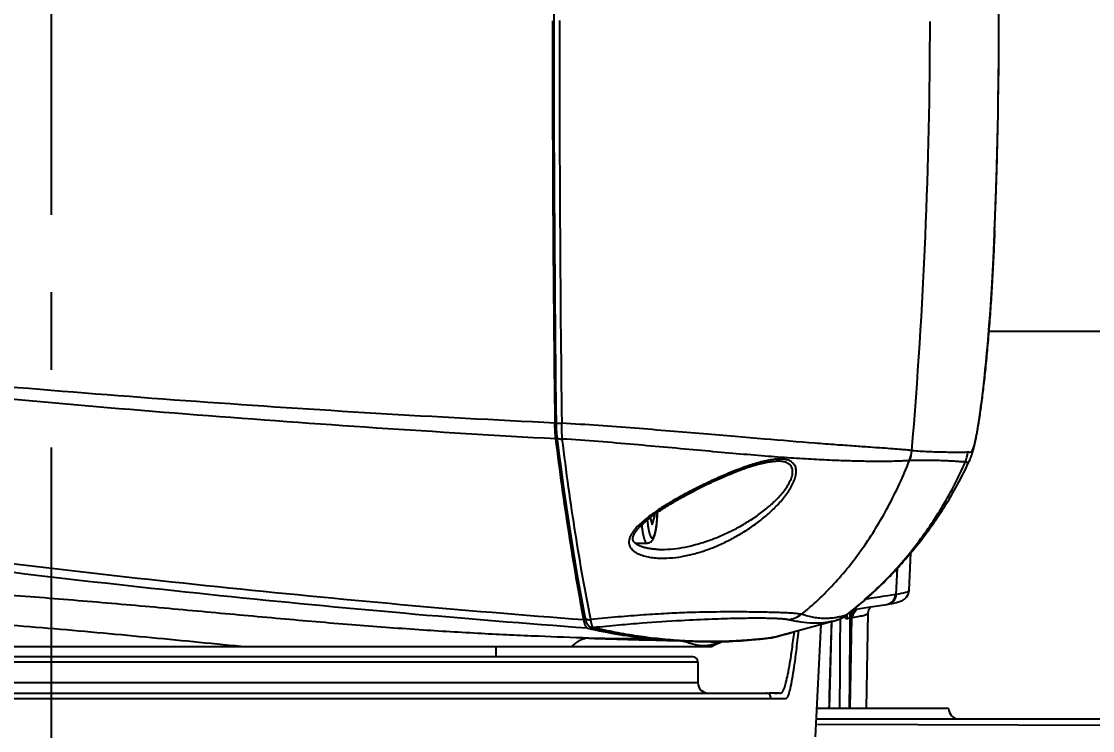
# Model space of a CAD drawing. Header units: millimetres. Extents: x 5828 to 6704, y 123 to 421.
# Drawn here: x 6409.31 to 6414.49, y 185.85 to 189.28 of the extents above; entities that cross this region are included whole.
import ezdxf
from ezdxf import colors
from ezdxf.entities.mleader import LeaderData, LeaderLine
from ezdxf.math import Vec2, Vec3

# ---------------------------------------------------------------- set-up
doc = ezdxf.new("R2010")
doc.units = ezdxf.units.MM
doc.linetypes.add('CENTER', pattern=[0.6, 0.375, -0.075, 0.075, -0.075])
for name, color, linetype in [('中心线', 7, 'Continuous'), ('外形图', 7, 'Continuous'), ('多重引线', 7, 'Continuous')]:
    doc.layers.add(name, color=color, linetype=linetype)
doc.styles.get("Standard").update_dxf_attribs({"font": 'msyh.ttc'})

msp = doc.modelspace()

# ---------------------------------------------------------------- linework, layer by layer
at = {"layer": '中心线', "linetype": 'CENTER', "ltscale": 5}
msp.add_line((6409.4545, 182.3461), (6409.4545, 196.4975), dxfattribs=at)
at = {"layer": '外形图', "linetype": 'ByBlock'}
for p, q in [((6411.8826, 189.4479), (6411.8825, 189.2037)), ((6414.0351, 189.271), (6414.0349, 189.271)), ((6411.8825, 189.2037), (6411.8827, 188.9599)), ((6411.8827, 188.9599), (6411.8833, 188.7167)), ((6411.8833, 188.7167), (6411.8842, 188.4738)), ((6411.8842, 188.4738), (6411.8856, 188.2309)), ((6414.0122, 188.2135), (6414.0174, 188.3428)), ((6411.8856, 188.2309), (6411.8873, 187.9877)), ((6414.0146, 188.2707), (6414.0144, 188.2707)), ((6414.0086, 188.1362), (6414.0122, 188.2135)), ((6414.0055, 188.0747), (6414.0086, 188.1362)), ((6414.0022, 188.0149), (6414.0055, 188.0747)), ((6411.8873, 187.9877), (6411.8893, 187.7443)), ((6413.999, 187.9616), (6414.0022, 188.0149)), ((6413.9957, 187.9115), (6413.999, 187.9616)), ((6413.9883, 187.8104), (6413.9922, 187.8619)), ((6413.9922, 187.8619), (6413.9957, 187.9115)), ((6413.9848, 187.7659), (6413.9883, 187.8104)), ((6413.9809, 187.7207), (6413.9848, 187.7659)), ((6413.9862, 187.7836), (6415.4877, 187.7836)), ((6413.9862, 187.7836), (6415.4798, 187.7836)), ((6411.8893, 187.7443), (6411.8918, 187.5011)), ((6413.977, 187.6767), (6413.9809, 187.7207)), ((6413.973, 187.6346), (6413.977, 187.6767)), ((6413.969, 187.5945), (6413.973, 187.6346)), ((6413.9618, 187.527), (6413.965, 187.5563)), ((6413.965, 187.5563), (6413.969, 187.5945)), ((6411.8918, 187.5011), (6411.8936, 187.3373)), ((6413.9553, 187.4716), (6413.9585, 187.4989)), ((6413.9585, 187.4989), (6413.9618, 187.527)), ((6413.9519, 187.4449), (6413.9553, 187.4716)), ((6413.9432, 187.3806), (6413.9459, 187.3995)), ((6413.9459, 187.3995), (6413.9485, 187.4187)), ((6413.9485, 187.4187), (6413.9519, 187.4449)), ((6413.9352, 187.3276), (6413.9379, 187.3447)), ((6413.9379, 187.3447), (6413.9406, 187.3623)), ((6413.9406, 187.3623), (6413.9432, 187.3806)), ((6411.8936, 187.3373), (6411.8937, 187.3333)), ((6411.8937, 187.3333), (6411.8938, 187.3292)), ((6411.8938, 187.3292), (6411.8939, 187.3252)), ((6411.8939, 187.3252), (6411.894, 187.3212)), ((6411.894, 187.3212), (6411.8942, 187.3172)), ((6411.8942, 187.3172), (6411.8944, 187.3132)), ((6411.8944, 187.3132), (6411.8946, 187.3092)), ((6411.8946, 187.3092), (6411.8948, 187.3052)), ((6411.8948, 187.3052), (6411.8951, 187.3013)), ((6411.8951, 187.3013), (6411.8954, 187.2974)), ((6411.8954, 187.2974), (6411.8957, 187.2935)), ((6411.8957, 187.2935), (6411.896, 187.2897)), ((6413.9279, 187.2847), (6413.9297, 187.2952)), ((6413.9297, 187.2952), (6413.9316, 187.3058)), ((6413.9316, 187.3058), (6413.9334, 187.3166)), ((6413.9334, 187.3166), (6413.9352, 187.3276)), ((6411.896, 187.2897), (6411.8964, 187.2859)), ((6411.8964, 187.2859), (6411.8967, 187.2821)), ((6411.8967, 187.2821), (6411.8971, 187.2784)), ((6411.8978, 187.2729), (6411.9078, 187.1935)), ((6413.924, 187.2645), (6413.926, 187.2745)), ((6413.926, 187.2745), (6413.9279, 187.2847)), ((6411.9078, 187.1935), (6411.9181, 187.1152)), ((6412.959, 187.1548), (6412.9576, 187.1548)), ((6411.9181, 187.1152), (6411.9286, 187.038)), ((6412.7123, 187.0826), (6412.7263, 187.0885)), ((6412.7263, 187.0885), (6412.7399, 187.0941)), ((6412.7399, 187.0941), (6412.7531, 187.0994)), ((6411.9286, 187.038), (6411.9394, 186.962)), ((6412.5889, 187.0252), (6412.6051, 187.0333)), ((6412.6051, 187.0333), (6412.6212, 187.0411)), ((6412.6212, 187.0411), (6412.6371, 187.0487)), ((6412.6371, 187.0487), (6412.6527, 187.056)), ((6412.6527, 187.056), (6412.6681, 187.0631)), ((6412.6681, 187.0631), (6412.6832, 187.0699)), ((6412.6832, 187.0699), (6412.6979, 187.0764)), ((6412.6979, 187.0764), (6412.7123, 187.0826)), ((6412.5084, 186.9829), (6412.5242, 186.9916)), ((6412.5242, 186.9916), (6412.5402, 187.0001)), ((6412.5402, 187.0001), (6412.5564, 187.0086)), ((6412.5564, 187.0086), (6412.5726, 187.017)), ((6412.5726, 187.017), (6412.5889, 187.0252)), ((6411.9394, 186.962), (6411.9504, 186.8873)), ((6411.9504, 186.8873), (6411.9616, 186.8137)), ((6412.3484, 186.8809), (6412.3586, 186.847)), ((6412.3586, 186.847), (6412.3716, 186.8903)), ((6412.3716, 186.8903), (6412.3609, 186.8903)), ((6412.3716, 186.8903), (6412.3716, 186.8981)), ((6411.9616, 186.8137), (6411.973, 186.7415)), ((6411.973, 186.7415), (6411.9847, 186.6707)), ((6412.2759, 186.7586), (6412.334, 186.7586)), ((6412.39, 186.7276), (6412.3908, 186.7275)), ((6411.9847, 186.6707), (6411.9965, 186.6012)), ((6413.6007, 186.5286), (6413.6093, 186.7111)), ((6413.5389, 186.51), (6413.5449, 186.6373)), ((6411.9965, 186.6012), (6412.0086, 186.5332)), ((6413.4644, 186.5546), (6413.4765, 186.5665)), ((6413.4765, 186.5665), (6413.4891, 186.579)), ((6412.0086, 186.5332), (6412.0167, 186.4888)), ((6413.4179, 186.5106), (6413.4294, 186.5213)), ((6413.4294, 186.5213), (6413.441, 186.5321)), ((6413.441, 186.5321), (6413.4526, 186.5432)), ((6413.4526, 186.5432), (6413.4644, 186.5546)), ((6412.0167, 186.4888), (6412.0249, 186.445)), ((6413.3587, 186.4587), (6413.3709, 186.4691)), ((6413.3709, 186.4691), (6413.3829, 186.4794)), ((6413.3829, 186.4794), (6413.3947, 186.4898)), ((6413.3947, 186.4898), (6413.4063, 186.5002)), ((6413.4063, 186.5002), (6413.4179, 186.5106)), ((6413.4936, 186.4624), (6413.4974, 186.463)), ((6412.0249, 186.445), (6412.0332, 186.402)), ((6413.305, 186.415), (6413.3137, 186.4219)), ((6413.3334, 186.4377), (6413.3462, 186.4482)), ((6413.3462, 186.4482), (6413.3587, 186.4587)), ((6413.3956, 185.9586), (6413.4037, 186.4212)), ((6412.9332, 186.3004), (6413.2123, 186.3758)), ((6413.1006, 186.3454), (6413.1713, 186.3647)), ((6413.1479, 185.8216), (6413.1763, 186.366)), ((6413.2123, 186.3758), (6413.2336, 186.3814)), ((6413.2157, 185.9586), (6413.228, 186.38)), ((6413.2336, 186.3814), (6413.2451, 186.3846)), ((6413.2451, 186.3846), (6413.2507, 186.3863)), ((6413.2507, 186.3863), (6413.2541, 186.3874)), ((6413.3164, 185.9586), (6413.3239, 186.3986)), ((6413.3239, 186.3986), (6413.3295, 186.3994)), ((6412.9684, 186.3078), (6412.9863, 186.3131)), ((6412.9863, 186.3131), (6413.0054, 186.3187)), ((6413.0054, 186.3187), (6413.022, 186.3234)), ((6413.022, 186.3234), (6413.0525, 186.3321)), ((6413.0525, 186.3321), (6413.1006, 186.3454)), ((6406.3234, 186.2586), (6412.6482, 186.2586)), ((6411.6045, 186.2086), (6411.6045, 186.2586)), ((6412.6897, 186.2785), (6412.6907, 186.2788)), ((6412.5545, 186.2086), (6406.3545, 186.2086)), ((6412.5795, 186.1836), (6406.3295, 186.1836)), ((6412.5795, 186.1836), (6412.5795, 186.0836)), ((6412.5795, 186.0836), (6406.3295, 186.0836)), ((6406.2436, 186.0072), (6412.9326, 186.0072)), ((6406.2686, 186.0336), (6412.925, 186.0337)), ((6412.9077, 186.0336), (6412.9217, 186.0337)), ((6412.9217, 186.0337), (6412.9236, 186.0337)), ((6412.925, 186.0337), (6412.9236, 186.0337)), ((6412.9496, 186.0333), (6412.925, 186.0337)), ((6412.9652, 186.0337), (6412.9333, 186.0336)), ((6412.9496, 186.0333), (6412.95, 186.0333)), ((6412.9652, 186.0337), (6412.9648, 186.0337)), ((6412.9731, 186.0335), (6412.9652, 186.0337)), ((6413.7921, 185.9586), (6413.1551, 185.9586)), ((6413.1525, 185.9086), (6414.832, 185.9086)), ((6413.1585, 185.8834), (6414.8561, 185.8775))]:
    msp.add_line(p, q, dxfattribs=at)
for points in [[(6414.0351, 189.271), (6414.035, 189.3431), (6414.0347, 189.4155), (6414.0342, 189.4879), (6414.0335, 189.5603), (6414.0326, 189.6325), (6414.0315, 189.7043), (6414.0301, 189.7757), (6414.0286, 189.8465), (6414.0269, 189.9169), (6414.025, 189.9872), (6414.0229, 190.0576), (6414.0205, 190.1282), (6414.018, 190.1994), (6414.0144, 190.2914)], [(6414.0174, 188.3428), (6414.02, 188.4141), (6414.0223, 188.4849), (6414.0245, 188.5554), (6414.0265, 188.6257), (6414.0282, 188.6961), (6414.0298, 188.7669), (6414.0312, 188.8382), (6414.0323, 188.91), (6414.0333, 188.9821), (6414.0341, 189.0544), (6414.0346, 189.1267), (6414.035, 189.199), (6414.0351, 189.271)], [(6411.8971, 187.2784), (6411.8973, 187.2765), (6411.8978, 187.2729)], [(6413.8943, 187.1598), (6413.8951, 187.1616), (6413.896, 187.1636), (6413.8969, 187.1656), (6413.8978, 187.1677), (6413.8986, 187.1698), (6413.8994, 187.1719), (6413.9002, 187.1739), (6413.901, 187.1761), (6413.9019, 187.1783), (6413.9027, 187.1806), (6413.9035, 187.1831), (6413.9044, 187.1856), (6413.9053, 187.1882), (6413.9062, 187.191), (6413.907, 187.1938), (6413.9079, 187.1967), (6413.9088, 187.1998), (6413.9097, 187.203), (6413.9107, 187.2063), (6413.9116, 187.2097), (6413.9126, 187.2133), (6413.9135, 187.2171), (6413.9145, 187.221), (6413.9155, 187.2251), (6413.9166, 187.2295), (6413.9176, 187.2342), (6413.9187, 187.2391), (6413.9199, 187.2442), (6413.921, 187.2494), (6413.922, 187.2546), (6413.924, 187.2645)], [(6412.7531, 187.0994), (6412.7658, 187.1044), (6412.772, 187.1068), (6412.7782, 187.1092), (6412.7842, 187.1114), (6412.7901, 187.1136), (6412.7959, 187.1157), (6412.8016, 187.1178), (6412.8072, 187.1198), (6412.8127, 187.1217), (6412.818, 187.1235), (6412.8233, 187.1253), (6412.8285, 187.127), (6412.8336, 187.1287), (6412.8385, 187.1303), (6412.8434, 187.1318), (6412.8482, 187.1333), (6412.8529, 187.1347), (6412.8574, 187.136), (6412.8619, 187.1373), (6412.8663, 187.1385), (6412.8706, 187.1397), (6412.8748, 187.1409), (6412.8789, 187.1419), (6412.8829, 187.143), (6412.8869, 187.1439), (6412.8907, 187.1448), (6412.8945, 187.1457), (6412.8981, 187.1465), (6412.9017, 187.1473), (6412.9052, 187.1481), (6412.9087, 187.1488), (6412.912, 187.1494), (6412.9153, 187.15), (6412.9184, 187.1506), (6412.9215, 187.1511), (6412.9246, 187.1516), (6412.9275, 187.152), (6412.9304, 187.1524), (6412.9332, 187.1528), (6412.936, 187.1532), (6412.9387, 187.1535), (6412.9413, 187.1537), (6412.9438, 187.154), (6412.9463, 187.1542), (6412.9487, 187.1544), (6412.951, 187.1545), (6412.9533, 187.1546), (6412.9555, 187.1547), (6412.9576, 187.1548)], [(6413.4891, 186.579), (6413.4955, 186.5855), (6413.5021, 186.5923), (6413.509, 186.5994), (6413.5161, 186.6068), (6413.5235, 186.6146), (6413.5312, 186.6227), (6413.5391, 186.6313), (6413.5474, 186.6403), (6413.5561, 186.6498), (6413.5651, 186.6599), (6413.5746, 186.6707), (6413.5848, 186.6823), (6413.5955, 186.6948), (6413.6064, 186.7077), (6413.6171, 186.7205), (6413.6273, 186.733), (6413.637, 186.745), (6413.6463, 186.7567), (6413.6553, 186.7681), (6413.6639, 186.7793), (6413.6722, 186.7902), (6413.6803, 186.801), (6413.6883, 186.8117), (6413.696, 186.8222), (6413.7036, 186.8327), (6413.7111, 186.8432), (6413.7184, 186.8536), (6413.7257, 186.864), (6413.7328, 186.8745), (6413.7399, 186.8849), (6413.7469, 186.8954), (6413.7539, 186.9059), (6413.7607, 186.9165), (6413.7675, 186.9271), (6413.7743, 186.9377), (6413.7809, 186.9483), (6413.7875, 186.959), (6413.794, 186.9698), (6413.8004, 186.9805), (6413.8068, 186.9913), (6413.813, 187.0021), (6413.8192, 187.0129), (6413.8254, 187.0238), (6413.8314, 187.0347), (6413.8374, 187.0456), (6413.8433, 187.0565), (6413.8491, 187.0675), (6413.8548, 187.0785), (6413.8604, 187.0895), (6413.866, 187.1005), (6413.8714, 187.1115), (6413.8768, 187.1225), (6413.8821, 187.1335), (6413.8873, 187.1445), (6413.8924, 187.1556), (6413.8943, 187.1598)], [(6412.39, 186.7276), (6412.3857, 186.7277), (6412.3812, 186.7279), (6412.3768, 186.7281), (6412.3725, 186.7284), (6412.3683, 186.7288), (6412.3642, 186.7292), (6412.3602, 186.7296), (6412.3563, 186.73), (6412.3525, 186.7305), (6412.3488, 186.7311), (6412.3452, 186.7316), (6412.3418, 186.7322), (6412.3384, 186.7329), (6412.3351, 186.7335), (6412.332, 186.7342), (6412.3289, 186.7349), (6412.326, 186.7356), (6412.3231, 186.7363), (6412.3204, 186.7371), (6412.3177, 186.7378), (6412.3151, 186.7386), (6412.3127, 186.7394), (6412.3104, 186.7401), (6412.3081, 186.7409), (6412.3059, 186.7417), (6412.3038, 186.7426), (6412.3017, 186.7434), (6412.2998, 186.7442), (6412.298, 186.745), (6412.2962, 186.7458), (6412.2945, 186.7466), (6412.2929, 186.7474), (6412.2913, 186.7482), (6412.2898, 186.749), (6412.2884, 186.7498), (6412.2871, 186.7506), (6412.2858, 186.7514), (6412.2845, 186.7521), (6412.2834, 186.7529), (6412.2822, 186.7537), (6412.2812, 186.7544), (6412.2801, 186.7552), (6412.2791, 186.7559), (6412.2782, 186.7567), (6412.2773, 186.7574), (6412.2765, 186.7581), (6412.2757, 186.7588), (6412.2749, 186.7595), (6412.2742, 186.7602), (6412.2735, 186.7609), (6412.2729, 186.7616), (6412.2722, 186.7623), (6412.2716, 186.763), (6412.2711, 186.7637), (6412.2705, 186.7644), (6412.27, 186.7651), (6412.2695, 186.7658), (6412.2691, 186.7665), (6412.2686, 186.7672), (6412.2682, 186.7679), (6412.2678, 186.7686), (6412.2675, 186.7694), (6412.2671, 186.7701), (6412.2668, 186.7709), (6412.2665, 186.7717), (6412.2662, 186.7725), (6412.266, 186.7733), (6412.2658, 186.7741), (6412.2656, 186.7749), (6412.2654, 186.7757), (6412.2653, 186.7765), (6412.2652, 186.7772), (6412.2652, 186.778), (6412.2651, 186.7787), (6412.2651, 186.7795), (6412.2651, 186.7802), (6412.2651, 186.7809), (6412.2652, 186.7816), (6412.2652, 186.7824), (6412.2653, 186.7831), (6412.2654, 186.7838), (6412.2655, 186.7845), (6412.2656, 186.7853), (6412.2658, 186.786), (6412.2659, 186.7868), (6412.2661, 186.7876), (6412.2663, 186.7884), (6412.2665, 186.7892), (6412.2668, 186.7901), (6412.267, 186.7909), (6412.2673, 186.7918), (6412.2676, 186.7926), (6412.2679, 186.7935), (6412.2683, 186.7944), (6412.2687, 186.7954), (6412.2691, 186.7963), (6412.2695, 186.7973), (6412.27, 186.7983), (6412.2705, 186.7994), (6412.271, 186.8004), (6412.2715, 186.8015), (6412.2721, 186.8026), (6412.2728, 186.8038), (6412.2734, 186.8049), (6412.2741, 186.8061), (6412.2749, 186.8074), (6412.2757, 186.8087), (6412.2765, 186.81), (6412.2774, 186.8113), (6412.2783, 186.8126), (6412.2793, 186.814), (6412.2803, 186.8155), (6412.2814, 186.817), (6412.2825, 186.8185), (6412.2837, 186.8201), (6412.285, 186.8217), (6412.2863, 186.8233), (6412.2877, 186.825), (6412.2892, 186.8267), (6412.2907, 186.8285), (6412.2923, 186.8303), (6412.294, 186.8322), (6412.2958, 186.8341), (6412.2976, 186.8361), (6412.2996, 186.8382), (6412.3016, 186.8402), (6412.3037, 186.8424), (6412.306, 186.8446), (6412.3083, 186.8468), (6412.3107, 186.8491), (6412.3133, 186.8515), (6412.316, 186.854), (6412.3187, 186.8565), (6412.3216, 186.859), (6412.3247, 186.8616), (6412.3278, 186.8643), (6412.3311, 186.8671), (6412.3345, 186.8699), (6412.3381, 186.8728), (6412.3418, 186.8758), (6412.3456, 186.8788), (6412.3497, 186.8819), (6412.3538, 186.8851), (6412.3581, 186.8883), (6412.3626, 186.8916), (6412.3672, 186.895), (6412.372, 186.8984), (6412.3769, 186.9019), (6412.3821, 186.9055), (6412.3873, 186.9091), (6412.3928, 186.9128), (6412.3984, 186.9166), (6412.4042, 186.9204), (6412.4102, 186.9243), (6412.4163, 186.9283), (6412.4226, 186.9323), (6412.429, 186.9363), (6412.4356, 186.9404), (6412.4423, 186.9445), (6412.4491, 186.9487), (6412.4561, 186.9529), (6412.4633, 186.9571), (6412.4705, 186.9614), (6412.4779, 186.9657), (6412.4854, 186.97), (6412.493, 186.9743), (6412.5007, 186.9786), (6412.5084, 186.9829)], [(6413.4974, 186.463), (6413.5053, 186.4643), (6413.5132, 186.4657), (6413.5205, 186.467), (6413.5273, 186.4684), (6413.5336, 186.4697), (6413.5395, 186.4711), (6413.5449, 186.4725), (6413.5499, 186.474), (6413.5547, 186.4755), (6413.5594, 186.4772), (6413.5639, 186.4791), (6413.5685, 186.4813), (6413.5733, 186.484), (6413.5782, 186.4873), (6413.5834, 186.4917), (6413.5886, 186.4973), (6413.5935, 186.5044), (6413.5975, 186.513), (6413.6, 186.5224), (6413.6007, 186.5287)], [(6413.2541, 186.3874), (6413.2571, 186.3884), (6413.2601, 186.3895), (6413.2631, 186.3907), (6413.266, 186.3919), (6413.2689, 186.3932), (6413.2718, 186.3945), (6413.2746, 186.3958), (6413.2773, 186.3972), (6413.2801, 186.3986), (6413.2828, 186.4001), (6413.2854, 186.4016), (6413.288, 186.4032), (6413.2905, 186.4048), (6413.293, 186.4064), (6413.2955, 186.408), (6413.298, 186.4097), (6413.3003, 186.4114), (6413.3027, 186.4132), (6413.305, 186.415)], [(6413.3137, 186.4219), (6413.3204, 186.4272), (6413.3334, 186.4377)], [(6413.3334, 186.4377), (6413.4141, 186.4506), (6413.4936, 186.4624)], [(6413.4037, 186.4212), (6413.4044, 186.4284), (6413.4067, 186.437), (6413.4103, 186.4443), (6413.4142, 186.4498), (6413.4151, 186.4507)], [(6412.0332, 186.402), (6412.0335, 186.4004), (6412.0338, 186.3989), (6412.0341, 186.3973), (6412.0345, 186.3957), (6412.0348, 186.3942), (6412.0352, 186.3926), (6412.0356, 186.391), (6412.036, 186.3895), (6412.0364, 186.3879), (6412.0368, 186.3863), (6412.0373, 186.3848), (6412.0378, 186.3832), (6412.0383, 186.3816), (6412.0388, 186.38), (6412.0394, 186.3785), (6412.04, 186.3769), (6412.0406, 186.3754), (6412.0412, 186.374), (6412.0417, 186.3727), (6412.0423, 186.3715), (6412.0429, 186.3703), (6412.0434, 186.3693), (6412.044, 186.3683), (6412.0445, 186.3673), (6412.0451, 186.3664), (6412.0457, 186.3655), (6412.0462, 186.3646), (6412.0468, 186.3638), (6412.0473, 186.363), (6412.0479, 186.3623), (6412.0485, 186.3616), (6412.0491, 186.3609), (6412.0497, 186.3602), (6412.0503, 186.3595), (6412.0509, 186.3589), (6412.0515, 186.3583), (6412.0521, 186.3578), (6412.0527, 186.3572), (6412.0533, 186.3567), (6412.0539, 186.3562), (6412.0545, 186.3557), (6412.0551, 186.3552), (6412.0558, 186.3548), (6412.0564, 186.3543), (6412.0571, 186.3539), (6412.0577, 186.3535), (6412.0584, 186.3532), (6412.0591, 186.3528), (6412.0597, 186.3525), (6412.0604, 186.3521), (6412.0611, 186.3518), (6412.0618, 186.3515), (6412.0625, 186.3513), (6412.0632, 186.351), (6412.0639, 186.3508), (6412.0647, 186.3505), (6412.0654, 186.3503), (6412.0661, 186.3502)], [(6412.0661, 186.3502), (6412.0901, 186.3446), (6412.1142, 186.3393), (6412.1382, 186.3342), (6412.1622, 186.3293), (6412.1862, 186.3247), (6412.2102, 186.3203), (6412.2341, 186.3162), (6412.258, 186.3123), (6412.2819, 186.3086), (6412.3058, 186.3052), (6412.3297, 186.302), (6412.3535, 186.299), (6412.3774, 186.2963), (6412.4012, 186.2938), (6412.4251, 186.2916), (6412.4489, 186.2896), (6412.4728, 186.2878), (6412.4968, 186.2862), (6412.5207, 186.2849), (6412.5447, 186.2838), (6412.5687, 186.283), (6412.5927, 186.2824), (6412.6167, 186.282), (6412.6407, 186.2818), (6412.6643, 186.2819), (6412.6875, 186.2822)], [(6412.9304, 186.2998), (6412.9372, 186.3008), (6412.9438, 186.302), (6412.9502, 186.3033), (6412.9565, 186.3047), (6412.9625, 186.3062), (6412.9684, 186.3078)], [(6412.6482, 186.2586), (6412.649, 186.2592), (6412.6505, 186.2602), (6412.6519, 186.2611), (6412.6533, 186.262), (6412.6547, 186.2628), (6412.656, 186.2637), (6412.6574, 186.2645), (6412.6587, 186.2652), (6412.66, 186.266), (6412.6613, 186.2667), (6412.6626, 186.2673), (6412.6638, 186.268), (6412.665, 186.2686), (6412.6662, 186.2692), (6412.6674, 186.2698), (6412.6686, 186.2704), (6412.6697, 186.2709), (6412.6709, 186.2714), (6412.672, 186.2719), (6412.6731, 186.2724), (6412.6742, 186.2729), (6412.6752, 186.2733), (6412.6763, 186.2738), (6412.6773, 186.2742), (6412.6783, 186.2746), (6412.6794, 186.275), (6412.6803, 186.2754), (6412.6813, 186.2757), (6412.6823, 186.2761), (6412.6833, 186.2764), (6412.6842, 186.2767), (6412.6851, 186.2771), (6412.6861, 186.2774), (6412.687, 186.2777), (6412.6879, 186.2779), (6412.6888, 186.2782), (6412.6897, 186.2785)], [(6412.6875, 186.2822), (6412.7098, 186.2827), (6412.7309, 186.2834), (6412.751, 186.2843), (6412.77, 186.2853), (6412.7882, 186.2864), (6412.8056, 186.2876), (6412.8222, 186.2889), (6412.8381, 186.2902), (6412.8816, 186.2941)], [(6412.8816, 186.2941), (6412.8948, 186.2953), (6412.9074, 186.2967), (6412.9193, 186.2982), (6412.9304, 186.2998)]]:
    msp.add_lwpolyline(points, dxfattribs=at)
for centre, radius, start, end in [((6389.2614, 189.2794), 24.7735, 359.9806, 2.29475), ((6570.4025, 189.2712), 158.5261, 179.995508, 180.698428), ((6572.2016, 189.23), 160.3188, 179.980327, 180.675624), ((6577.3102, 189.2576), 165.4003, 179.99047, 180.664987), ((6389.0256, 189.2886), 24.6766, 355.15643, 359.9814), ((6389.2615, 189.2792), 24.7734, 357.66694, 359.98109), ((6413.4641, 187.2178), 0.1506, 336.2916, 355.1293), ((6413.4649, 187.2176), 0.1505, 336.4208, 355.1685), ((6413.7351, 187.2101), 0.1502, 336.4741, 355.198), ((6412.9633, 186.9498), 0.205, 89.0651, 91.1906), ((6412.9764, 186.9681), 0.1967, 88.9959, 91.248), ((6413.4862, 186.5105), 0.0487, 278.7492, 284.0259), ((6413.4024, 187.3819), 0.8825, 278.6591, 278.8995), ((6412.9936, 186.5356), 0.1493, 278.564, 305.7582), ((6413.2061, 186.5291), 0.1496, 287.3398, 307.9427), ((6413.2065, 186.5291), 0.1495, 288.5571, 307.9615), ((6413.2912, 186.4308), 0.0208, 289.4361, 290.5138), ((6412.7618, 190.1606), 3.8038, 278.3609, 278.4974), ((6412.614, 188.8407), 2.5576, 257.1608, 264.1311), ((6412.908, 186.5165), 0.2172, 285.0069, 285.6158), ((6412.9101, 186.509), 0.2094, 285.6137, 286.6175), ((6412.7546, 255.2812), 68.9859, 269.417109, 269.666017), ((6413.7705, 238.885), 52.6142, 268.12909, 268.59844), ((6412.6045, 188.7599), 2.4763, 264.1573, 267.2123), ((6412.9268, 186.3237), 0.0243, 278.6385, 285.4552), ((6412.5545, 186.1836), 0.025, 0, 90), ((6412.6295, 186.0836), 0.05, 180, 270), ((6412.9077, 186.0086), 0.025, 356.8197, 89.9645), ((6413.8421, 185.9586), 0.05, 180, 270)]:
    msp.add_arc(centre, radius, start, end, dxfattribs=at)
for points, knots in [([(6414.0144, 188.2707), (6414.0128, 188.2314), (6414.0094, 188.1529), (6414.0034, 188.0358), (6413.9964, 187.921), (6413.9883, 187.81), (6413.9795, 187.7044), (6413.9701, 187.6056), (6413.9603, 187.5151), (6413.9504, 187.4343), (6413.9418, 187.3735), (6413.9351, 187.3306), (6413.9303, 187.3028), (6413.9256, 187.2782), (6413.9211, 187.2569), (6413.9168, 187.2389), (6413.9128, 187.2244), (6413.9093, 187.2145), (6413.9066, 187.2083), (6413.9048, 187.2047), (6413.903, 187.202), (6413.9008, 187.1994), (6413.8985, 187.1977), (6413.8961, 187.197), (6413.8939, 187.1968), (6413.8912, 187.1971), (6413.888, 187.1976), (6413.8858, 187.1976), (6413.8847, 187.1976)], [0, 0, 0, 0, 0.107612, 0.214878, 0.320461, 0.422299, 0.519217, 0.610207, 0.693676, 0.768135, 0.832895, 0.861397, 0.887139, 0.909992, 0.929856, 0.946666, 0.960404, 0.97111, 0.97537, 0.978954, 0.98192, 0.984356, 0.988069, 0.989621, 0.991103, 0.99404, 0.997004, 1, 1, 1, 1]), ([(6411.893, 187.2621), (6411.6037, 187.2781), (6411.0254, 187.3132), (6410.1586, 187.3758), (6409.2924, 187.4488), (6408.4271, 187.5321), (6407.5627, 187.6256), (6406.6995, 187.7291), (6405.9811, 187.8235), (6405.4071, 187.9041), (6405.1203, 187.9462), (6404.977, 187.9678)], [0, 0, 0, 0, 0.124952, 0.249924, 0.374914, 0.499918, 0.624931, 0.749951, 0.874974, 0.937487, 1, 1, 1, 1]), ([(6411.8881, 187.339), (6411.5993, 187.3528), (6411.0216, 187.3838), (6410.1557, 187.4407), (6409.2903, 187.5081), (6408.4258, 187.5857), (6407.5621, 187.6733), (6406.6994, 187.7703), (6405.9814, 187.8589), (6405.4076, 187.9343), (6405.1209, 187.9736), (6404.9776, 187.9938)], [0, 0, 0, 0, 0.124949, 0.249921, 0.374912, 0.499918, 0.624933, 0.749954, 0.874977, 0.937488, 1, 1, 1, 1]), ([(6412.0457, 186.347), (6411.4525, 186.3906), (6410.2674, 186.4952), (6408.7905, 186.6703), (6407.6126, 186.8372), (6406.4373, 187.0221), (6405.5591, 187.181), (6404.9755, 187.2957)], [0, 0, 0, 0, 0.249978, 0.499974, 0.624979, 0.749987, 1, 1, 1, 1]), ([(6412.0286, 186.3869), (6411.4373, 186.4321), (6410.2558, 186.5386), (6408.7831, 186.712), (6407.6081, 186.8747), (6406.7286, 187.0088), (6405.8511, 187.1553), (6405.2675, 187.2611), (6404.9761, 187.3161)], [0, 0, 0, 0, 0.249989, 0.499987, 0.624991, 0.749994, 0.874997, 1, 1, 1, 1]), ([(6411.893, 187.2619), (6411.8915, 187.2741), (6411.8892, 187.2997), (6411.8883, 187.3254), (6411.8881, 187.3388)], [0, 0, 0, 0, 0.475824, 1, 1, 1, 1]), ([(6411.8936, 187.3393), (6411.8936, 187.3392), (6411.8939, 187.3391), (6411.8943, 187.3389), (6411.8948, 187.3388), (6411.8953, 187.3387), (6411.896, 187.3386), (6411.8969, 187.3385), (6411.8978, 187.3385), (6411.8989, 187.3384), (6411.9003, 187.3383), (6411.9021, 187.3382), (6411.9044, 187.3381), (6411.9073, 187.338), (6411.9107, 187.3379), (6411.9142, 187.3379), (6411.9176, 187.3379), (6411.9199, 187.338), (6411.9211, 187.338)], [0, 0, 0, 0, 0.015054, 0.030679, 0.046311, 0.061945, 0.093212, 0.12448, 0.155749, 0.187017, 0.249554, 0.312091, 0.374628, 0.499702, 0.624777, 0.749851, 0.874925, 1, 1, 1, 1]), ([(6411.898, 187.276), (6411.8967, 187.286), (6411.8949, 187.3072), (6411.8941, 187.3285), (6411.894, 187.3396)], [0, 0, 0, 0, 0.475869, 1, 1, 1, 1]), ([(6413.6141, 187.205), (6413.6074, 187.2061), (6413.5961, 187.2077), (6413.5794, 187.2094), (6413.5561, 187.2115), (6413.5203, 187.2143), (6413.469, 187.2179), (6413.4061, 187.2223), (6413.3309, 187.2275), (6413.2428, 187.2338), (6413.0983, 187.2448), (6412.9359, 187.2587), (6412.7563, 187.2743), (6412.6038, 187.2873), (6412.4418, 187.3005), (6412.2726, 187.3137), (6412.0983, 187.3269), (6411.9805, 187.3347), (6411.9211, 187.338)], [0, 0, 0, 0, 0.012022, 0.020104, 0.029644, 0.053325, 0.083488, 0.120513, 0.164782, 0.216683, 0.276557, 0.420729, 0.5045, 0.595047, 0.69117, 0.791519, 0.894823, 1, 1, 1, 1]), ([(6411.9239, 187.2617), (6411.9229, 187.2738), (6411.9215, 187.2992), (6411.9211, 187.3247), (6411.9211, 187.338)], [0, 0, 0, 0, 0.475912, 1, 1, 1, 1]), ([(6412.0287, 186.3867), (6412.0157, 186.4542), (6411.9905, 186.5929), (6411.9429, 186.8844), (6411.912, 187.1088), (6411.893, 187.2619)], [0, 0, 0, 0, 0.232799, 0.477502, 1, 1, 1, 1]), ([(6411.8978, 187.2729), (6411.8979, 187.2716), (6411.8989, 187.2691), (6411.9016, 187.2663), (6411.9049, 187.2643), (6411.9085, 187.2629), (6411.9123, 187.262), (6411.9175, 187.2614), (6411.9214, 187.2615), (6411.9239, 187.2617)], [0, 0, 0, 0, 0.124278, 0.249042, 0.374098, 0.499272, 0.624496, 0.749742, 1, 1, 1, 1]), ([(6412.0617, 186.3888), (6412.0482, 186.4558), (6412.0222, 186.5938), (6411.9867, 186.8067), (6411.9536, 187.0306), (6411.9336, 187.1836), (6411.9239, 187.2617)], [0, 0, 0, 0, 0.231917, 0.476422, 0.732707, 1, 1, 1, 1]), ([(6413.6019, 187.1572), (6413.5987, 187.157), (6413.5914, 187.1565), (6413.5794, 187.1558), (6413.5649, 187.1552), (6413.5407, 187.1542), (6413.5039, 187.1533), (6413.4516, 187.1529), (6413.388, 187.1536), (6413.3125, 187.1554), (6413.2245, 187.1585), (6413.1237, 187.1635), (6413.0098, 187.1707), (6412.8831, 187.1804), (6412.7443, 187.1923), (6412.539, 187.2109), (6412.3229, 187.2306), (6412.0983, 187.2498), (6411.9824, 187.2582), (6411.9239, 187.2617)], [0, 0, 0, 0, 0.005809, 0.012964, 0.021528, 0.031553, 0.056176, 0.087175, 0.124879, 0.169648, 0.221849, 0.281794, 0.349645, 0.425315, 0.508388, 0.598089, 0.792852, 0.895436, 1, 1, 1, 1]), ([(6413.8847, 187.1976), (6413.8803, 187.1974), (6413.8712, 187.1972), (6413.8524, 187.197), (6413.8277, 187.197), (6413.7967, 187.1971), (6413.7639, 187.1975), (6413.7292, 187.1985), (6413.6927, 187.2), (6413.6544, 187.202), (6413.6282, 187.2038), (6413.6149, 187.2049)], [0, 0, 0, 0, 0.049694, 0.101034, 0.208857, 0.323586, 0.44517, 0.573586, 0.708858, 0.850998, 1, 1, 1, 1]), ([(6412.9721, 187.1648), (6412.9629, 187.1646), (6412.944, 187.163), (6412.9151, 187.1581), (6412.8852, 187.1511), (6412.8435, 187.1394), (6412.7906, 187.1213), (6412.7266, 187.0961), (6412.6622, 187.068), (6412.5978, 187.0376), (6412.534, 187.0051), (6412.4817, 186.9763), (6412.4405, 186.9521), (6412.4102, 186.9334), (6412.3805, 186.9139), (6412.3517, 186.8937), (6412.3242, 186.8725), (6412.2985, 186.8502), (6412.279, 186.8303), (6412.2656, 186.8134), (6412.2572, 186.8004), (6412.2507, 186.7871), (6412.2467, 186.7736), (6412.2458, 186.7602), (6412.2483, 186.7474), (6412.2541, 186.7359), (6412.2624, 186.726), (6412.2726, 186.7175), (6412.2883, 186.7078), (6412.3104, 186.6987), (6412.3387, 186.6914), (6412.3685, 186.687), (6412.3888, 186.6858), (6412.399, 186.6855)], [0, 0, 0, 0, 0.026374, 0.05456, 0.084191, 0.114959, 0.178981, 0.245244, 0.312873, 0.381295, 0.450106, 0.518973, 0.553327, 0.587563, 0.621618, 0.655404, 0.688793, 0.721575, 0.753386, 0.768748, 0.783596, 0.797794, 0.811236, 0.823942, 0.836152, 0.848254, 0.860569, 0.873249, 0.886317, 0.913432, 0.941588, 0.970501, 1, 1, 1, 1]), ([(6412.3908, 186.7275), (6412.4096, 186.7271), (6412.4477, 186.7285), (6412.5047, 186.7361), (6412.562, 186.7488), (6412.6192, 186.7658), (6412.6759, 186.7869), (6412.7319, 186.8118), (6412.7868, 186.8403), (6412.8401, 186.8725), (6412.8912, 186.9083), (6412.9311, 186.9414), (6412.9607, 186.9699), (6412.9812, 186.992), (6412.9996, 187.0148), (6413.0154, 187.038), (6413.026, 187.0578), (6413.0323, 187.0735), (6413.0356, 187.0847), (6413.0376, 187.0956), (6413.0381, 187.1058), (6413.0369, 187.1154), (6413.0342, 187.1241), (6413.0298, 187.1318), (6413.0239, 187.1383), (6413.0167, 187.1436), (6413.0083, 187.1478), (6412.999, 187.1509), (6412.9851, 187.1539), (6412.9741, 187.1547), (6412.9666, 187.1548)], [0, 0, 0, 0, 0.063342, 0.128035, 0.193934, 0.260939, 0.32894, 0.397802, 0.467363, 0.537412, 0.607636, 0.677488, 0.711986, 0.745927, 0.778995, 0.810737, 0.840529, 0.85447, 0.867645, 0.879986, 0.891477, 0.902181, 0.91227, 0.922009, 0.931717, 0.941681, 0.952119, 0.96315, 0.974819, 1, 1, 1, 1]), ([(6412.399, 186.6855), (6412.4185, 186.685), (6412.458, 186.6866), (6412.5173, 186.6955), (6412.5769, 186.7101), (6412.6363, 186.73), (6412.6952, 186.7545), (6412.7533, 186.7835), (6412.81, 186.8168), (6412.8648, 186.8542), (6412.9167, 186.8957), (6412.9567, 186.9337), (6412.9858, 186.9661), (6413.0057, 186.9911), (6413.0231, 187.0165), (6413.0376, 187.0421), (6413.0467, 187.0636), (6413.0517, 187.0804), (6413.0541, 187.0922), (6413.0551, 187.1035), (6413.0547, 187.1142), (6413.0528, 187.124), (6413.0494, 187.1329), (6413.0445, 187.1407), (6413.0383, 187.1474), (6413.0308, 187.1529), (6413.0222, 187.1573), (6413.0127, 187.1606), (6412.9986, 187.1638), (6412.9874, 187.1646), (6412.9798, 187.1648)], [0, 0, 0, 0, 0.062437, 0.126498, 0.192072, 0.259074, 0.327379, 0.396822, 0.46719, 0.538205, 0.609456, 0.68024, 0.715097, 0.749267, 0.782392, 0.813979, 0.843409, 0.857119, 0.870057, 0.882182, 0.893512, 0.904118, 0.914167, 0.923885, 0.933537, 0.943373, 0.953592, 0.964321, 0.975628, 1, 1, 1, 1]), ([(6413.0809, 186.4144), (6413.1361, 186.4587), (6413.2423, 186.5589), (6413.3823, 186.7342), (6413.505, 186.9353), (6413.5724, 187.0813), (6413.6028, 187.1573)], [0, 0, 0, 0, 0.231402, 0.475398, 0.731903, 1, 1, 1, 1]), ([(6413.2985, 186.4112), (6413.3295, 186.4354), (6413.3901, 186.4857), (6413.5048, 186.5938), (6413.6354, 186.7421), (6413.7468, 186.9052), (6413.8232, 187.043), (6413.857, 187.1141), (6413.8728, 187.1502)], [0, 0, 0, 0, 0.124898, 0.249839, 0.500003, 0.750158, 0.875095, 1, 1, 1, 1]), ([(6413.8728, 187.1502), (6413.8685, 187.1504), (6413.8597, 187.151), (6413.8415, 187.1525), (6413.8175, 187.1541), (6413.7871, 187.1557), (6413.7546, 187.157), (6413.7199, 187.1581), (6413.683, 187.1587), (6413.6437, 187.1584), (6413.6168, 187.1577), (6413.6028, 187.1573)], [0, 0, 0, 0, 0.047807, 0.097479, 0.202534, 0.315248, 0.435668, 0.563931, 0.700367, 0.845504, 1, 1, 1, 1]), ([(6413.8943, 187.1598), (6413.8934, 187.1578), (6413.8921, 187.1551), (6413.8899, 187.152), (6413.8882, 187.15), (6413.8863, 187.1487), (6413.8844, 187.1481), (6413.8827, 187.148), (6413.8805, 187.1484), (6413.878, 187.1492), (6413.8754, 187.1499), (6413.8737, 187.1502), (6413.8728, 187.1502)], [0, 0, 0, 0, 0.235888, 0.327298, 0.403589, 0.521736, 0.570927, 0.617606, 0.710535, 0.806139, 0.902777, 1, 1, 1, 1]), ([(6412.334, 186.7586), (6412.3375, 186.7586), (6412.3444, 186.7599), (6412.353, 186.7648), (6412.3591, 186.7711), (6412.3636, 186.7779), (6412.367, 186.785), (6412.3708, 186.7954), (6412.3748, 186.8104), (6412.3785, 186.8308), (6412.3814, 186.8542), (6412.3835, 186.88), (6412.3843, 186.898), (6412.3846, 186.9072)], [0, 0, 0, 0, 0.063099, 0.121354, 0.172632, 0.219074, 0.264414, 0.311501, 0.41668, 0.539816, 0.680334, 0.835177, 1, 1, 1, 1]), ([(6412.335, 186.8703), (6412.3355, 186.8634), (6412.3368, 186.8503), (6412.3393, 186.832), (6412.3419, 186.8182), (6412.3442, 186.8085), (6412.3459, 186.8024), (6412.3477, 186.7971), (6412.3496, 186.7927), (6412.3515, 186.7891), (6412.3535, 186.7863), (6412.3556, 186.7845), (6412.3577, 186.7835), (6412.36, 186.7837), (6412.3622, 186.7849), (6412.3642, 186.787), (6412.3662, 186.7899), (6412.3681, 186.7937), (6412.3699, 186.7984), (6412.3717, 186.8039), (6412.3742, 186.8128), (6412.3768, 186.8258), (6412.3795, 186.8433), (6412.3817, 186.863), (6412.3833, 186.8845), (6412.384, 186.8993), (6412.3842, 186.907)], [0, 0, 0, 0, 0.093276, 0.177482, 0.250688, 0.282666, 0.311343, 0.336607, 0.358397, 0.376728, 0.391743, 0.403815, 0.413761, 0.423045, 0.433429, 0.446207, 0.462057, 0.481277, 0.503969, 0.530126, 0.55967, 0.628381, 0.70872, 0.798879, 0.89675, 1, 1, 1, 1]), ([(6412.3076, 186.8462), (6412.3083, 186.8398), (6412.3097, 186.8277), (6412.3122, 186.8106), (6412.3148, 186.7976), (6412.317, 186.7883), (6412.3187, 186.7823), (6412.3204, 186.7769), (6412.3222, 186.7721), (6412.3241, 186.7681), (6412.3269, 186.7629), (6412.3307, 186.7586), (6412.334, 186.7586)], [0, 0, 0, 0, 0.203881, 0.389126, 0.552852, 0.625888, 0.692701, 0.753101, 0.806961, 0.854234, 0.894992, 1, 1, 1, 1]), ([(6412.0528, 186.2989), (6411.9713, 186.3015), (6411.798, 186.3077), (6411.5241, 186.3206), (6411.2232, 186.339), (6410.8995, 186.3632), (6410.5574, 186.3925), (6410.2015, 186.4252), (6409.8363, 186.4588), (6409.4664, 186.4903), (6409.0963, 186.517), (6408.7306, 186.5364), (6408.4306, 186.5457), (6408.1962, 186.549), (6408.026, 186.5497), (6407.8603, 186.5489), (6407.6996, 186.5471), (6407.5444, 186.5447), (6407.3952, 186.5424), (6407.2526, 186.5408), (6407.117, 186.5405), (6406.989, 186.5421), (6406.9063, 186.545), (6406.8664, 186.547)], [0, 0, 0, 0, 0.047084, 0.100094, 0.158362, 0.221117, 0.287501, 0.356604, 0.427496, 0.499252, 0.570961, 0.641736, 0.710714, 0.744268, 0.777061, 0.808992, 0.839962, 0.869871, 0.898618, 0.926103, 0.952225, 0.976888, 1, 1, 1, 1]), ([(6413.6007, 186.5286), (6413.6006, 186.5266), (6413.5946, 186.5222), (6413.5747, 186.516), (6413.5544, 186.5124), (6413.5389, 186.51)], [0, 0, 0, 0, 0.093522, 0.284399, 1, 1, 1, 1]), ([(6413.5352, 186.5094), (6413.5228, 186.5075), (6413.4749, 186.5006), (6413.4271, 186.4931), (6413.3918, 186.4874)], [0, 0, 0, 0, 0.260925, 1, 1, 1, 1]), ([(6413.4974, 186.463), (6413.5083, 186.4647), (6413.5296, 186.4763), (6413.5384, 186.4989), (6413.5389, 186.51)], [0, 0, 0, 0, 0.497855, 1, 1, 1, 1]), ([(6413.498, 186.4633), (6413.508, 186.4658), (6413.5271, 186.4779), (6413.5348, 186.499), (6413.5352, 186.5094)], [0, 0, 0, 0, 0.497886, 1, 1, 1, 1]), ([(6413.0809, 186.4144), (6413.0759, 186.4153), (6413.0641, 186.4169), (6413.0439, 186.4187), (6413.0187, 186.4203), (6412.9886, 186.4217), (6412.9533, 186.423), (6412.8953, 186.4245), (6412.8291, 186.4255), (6412.7539, 186.4258), (6412.6577, 186.4255), (6412.5485, 186.4236), (6412.4247, 186.4181), (6412.3138, 186.4111), (6412.1913, 186.4013), (6412.106, 186.3932), (6412.0617, 186.3888)], [0, 0, 0, 0, 0.014991, 0.034909, 0.059625, 0.08912, 0.123538, 0.163156, 0.259848, 0.318105, 0.383936, 0.542814, 0.638982, 0.748053, 0.869385, 1, 1, 1, 1]), ([(6413.2981, 186.4111), (6413.2906, 186.4085), (6413.275, 186.4039), (6413.2506, 186.3986), (6413.2246, 186.3952), (6413.1974, 186.3938), (6413.1693, 186.3948), (6413.1405, 186.3986), (6413.1108, 186.405), (6413.0909, 186.4109), (6413.0809, 186.4144)], [0, 0, 0, 0, 0.107717, 0.220118, 0.338686, 0.462135, 0.588765, 0.719265, 0.855973, 1, 1, 1, 1]), ([(6413.305, 186.415), (6413.3045, 186.4145), (6413.3024, 186.4131), (6413.3002, 186.4119), (6413.2985, 186.4112)], [0, 0, 0, 0, 0.26593, 1, 1, 1, 1]), ([(6413.3295, 186.3994), (6413.3403, 186.4011), (6413.3588, 186.404), (6413.3826, 186.4096), (6413.3964, 186.4137), (6413.4037, 186.4188), (6413.4037, 186.4212)], [0, 0, 0, 0, 0.416411, 0.718545, 0.9087, 1, 1, 1, 1]), ([(6410.3704, 186.2586), (6410.2168, 186.2734), (6409.9062, 186.3041), (6409.5166, 186.3402), (6409.2021, 186.3648), (6408.9672, 186.3803), (6408.7349, 186.3922), (6408.5066, 186.4003), (6408.2836, 186.4045), (6408.0674, 186.4054), (6407.8591, 186.4036), (6407.66, 186.4002), (6407.4713, 186.3965), (6407.2938, 186.3941), (6407.1288, 186.3945), (6407.023, 186.3976), (6406.9724, 186.4002)], [0, 0, 0, 0, 0.136002, 0.275067, 0.344767, 0.414048, 0.48251, 0.549756, 0.615395, 0.679048, 0.740352, 0.798956, 0.854527, 0.906747, 0.955324, 1, 1, 1, 1]), ([(6412.0456, 186.347), (6412.0448, 186.3472), (6412.043, 186.3482), (6412.0407, 186.3506), (6412.0385, 186.3541), (6412.0364, 186.3586), (6412.0343, 186.3642), (6412.0314, 186.3737), (6412.0297, 186.3813), (6412.0287, 186.3867)], [0, 0, 0, 0, 0.058137, 0.131298, 0.223552, 0.336679, 0.471336, 0.627245, 1, 1, 1, 1]), ([(6412.0332, 186.4019), (6412.0334, 186.4007), (6412.0342, 186.3983), (6412.0372, 186.394), (6412.0432, 186.3899), (6412.0521, 186.3877), (6412.0585, 186.3882), (6412.0617, 186.3888)], [0, 0, 0, 0, 0.105805, 0.215049, 0.451473, 0.716739, 1, 1, 1, 1]), ([(6412.0746, 186.3497), (6412.074, 186.35), (6412.0727, 186.351), (6412.0711, 186.3534), (6412.0695, 186.3568), (6412.0678, 186.3612), (6412.0662, 186.3667), (6412.064, 186.376), (6412.0626, 186.3835), (6412.0617, 186.3888)], [0, 0, 0, 0, 0.047967, 0.114844, 0.204041, 0.316745, 0.453191, 0.61307, 1, 1, 1, 1]), ([(6413.0158, 186.3879), (6413.0137, 186.3884), (6413.009, 186.3892), (6412.9981, 186.3907), (6412.9813, 186.3922), (6412.9577, 186.3935), (6412.9293, 186.3944), (6412.8961, 186.395), (6412.8415, 186.3951), (6412.7585, 186.394), (6412.6385, 186.3902), (6412.4862, 186.383), (6412.3358, 186.3732), (6412.1941, 186.3614), (6412.1156, 186.3539), (6412.0746, 186.3497)], [0, 0, 0, 0, 0.006902, 0.015086, 0.035234, 0.060344, 0.090397, 0.125504, 0.165897, 0.264164, 0.389461, 0.547765, 0.749148, 0.869057, 1, 1, 1, 1]), ([(6413.2336, 186.3814), (6413.2181, 186.3774), (6413.1854, 186.3717), (6413.1334, 186.3703), (6413.0874, 186.3748), (6413.0477, 186.3813), (6413.0267, 186.3855), (6413.0158, 186.3879)], [0, 0, 0, 0, 0.218157, 0.45119, 0.707159, 0.848493, 1, 1, 1, 1]), ([(6413.3018, 186.3939), (6413.3033, 186.3943), (6413.3076, 186.3956), (6413.312, 186.3972), (6413.3149, 186.3973)], [0, 0, 0, 0, 0.352054, 1, 1, 1, 1]), ([(6412.9332, 186.3004), (6412.9243, 186.299), (6412.9063, 186.2967), (6412.8793, 186.2941), (6412.8523, 186.2917), (6412.8253, 186.2894), (6412.7984, 186.2873), (6412.7715, 186.2856), (6412.7446, 186.2842), (6412.7087, 186.2829), (6412.6639, 186.2821), (6412.6102, 186.2823), (6412.5565, 186.2837), (6412.485, 186.2871), (6412.3955, 186.2943), (6412.2883, 186.3078), (6412.1812, 186.3261), (6412.1101, 186.3413), (6412.0746, 186.3497)], [0, 0, 0, 0, 0.031478, 0.062883, 0.094232, 0.125523, 0.156758, 0.187949, 0.2191, 0.25022, 0.312387, 0.374494, 0.436578, 0.498677, 0.623055, 0.747906, 0.873478, 1, 1, 1, 1]), ([(6412.9326, 186.0072), (6412.9441, 186.0072), (6412.9607, 186.0071), (6412.9798, 186.0069), (6412.9898, 186.0074), (6412.997, 186.0072), (6413.0048, 186.0066), (6413.0142, 186.0134), (6413.0206, 186.0313), (6413.0288, 186.0607), (6413.0372, 186.1055), (6413.0468, 186.1662), (6413.0569, 186.2446), (6413.0634, 186.3031), (6413.0667, 186.3355)], [0, 0, 0, 0, 0.083846, 0.121693, 0.139832, 0.157448, 0.174727, 0.19548, 0.236432, 0.310487, 0.420531, 0.569265, 0.76109, 1, 1, 1, 1]), ([(6412.9749, 186.0334), (6412.9772, 186.0334), (6412.9829, 186.0338), (6412.9915, 186.042), (6412.9986, 186.0593), (6413.0069, 186.0874), (6413.0157, 186.128), (6413.0255, 186.1821), (6413.036, 186.2508), (6413.0427, 186.3018), (6413.0462, 186.3299)], [0, 0, 0, 0, 0.022143, 0.05209, 0.107878, 0.200533, 0.332605, 0.506918, 0.727943, 1, 1, 1, 1]), ([(6412.0528, 186.2989), (6412.0453, 186.2988), (6412.0303, 186.297), (6412.0086, 186.289), (6411.9886, 186.2761), (6411.9769, 186.2649), (6411.9716, 186.2586)], [0, 0, 0, 0, 0.238665, 0.482709, 0.735785, 1, 1, 1, 1]), ([(6412.6906, 186.2788), (6412.682, 186.2763), (6412.6692, 186.2722), (6412.652, 186.2675), (6412.6391, 186.2646), (6412.6262, 186.2625), (6412.6132, 186.2613), (6412.6002, 186.2614), (6412.5873, 186.2626), (6412.5744, 186.2648), (6412.5571, 186.2688), (6412.54, 186.274), (6412.5229, 186.2791), (6412.5059, 186.2837), (6412.4928, 186.2861), (6412.4841, 186.2865)], [0, 0, 0, 0, 0.127275, 0.190491, 0.253005, 0.314814, 0.376079, 0.437136, 0.498443, 0.560326, 0.622916, 0.749763, 0.813333, 0.87645, 1, 1, 1, 1]), ([(6412.7049, 186.2826), (6412.7037, 186.2823), (6412.6989, 186.2811), (6412.6942, 186.2798), (6412.6906, 186.2788)], [0, 0, 0, 0, 0.248932, 1, 1, 1, 1]), ([(6412.9642, 186.3067), (6412.9617, 186.306), (6412.9514, 186.3034), (6412.941, 186.3015), (6412.9332, 186.3004)], [0, 0, 0, 0, 0.252962, 1, 1, 1, 1])]:
    msp.add_open_spline(points, degree=3, knots=knots, dxfattribs=at)
for points in [[(6413.6149, 187.2049), (6413.6146, 187.2049), (6413.6144, 187.205), (6413.6141, 187.205)], [(6413.6029, 187.1574), (6413.6025, 187.1573), (6413.6022, 187.1573), (6413.6019, 187.1572)], [(6413.3018, 186.3939), (6413.3013, 186.4002), (6413.3014, 186.4065), (6413.3021, 186.4128)], [(6413.3149, 186.3973), (6413.3151, 186.4128), (6413.324, 186.4297), (6413.3369, 186.4383)], [(6413.3239, 186.3986), (6413.3241, 186.4142), (6413.3331, 186.4312), (6413.3462, 186.4398)], [(6413.3295, 186.3994), (6413.3297, 186.4151), (6413.3389, 186.4322), (6413.352, 186.4407)], [(6413.2145, 185.9586), (6413.2186, 186.099), (6413.2227, 186.2394), (6413.2269, 186.3797)], [(6413.2663, 185.9586), (6413.2672, 186.1035), (6413.2681, 186.2483), (6413.2688, 186.3931)], [(6413.2872, 186.4027), (6413.2903, 186.3979), (6413.2966, 186.3914), (6413.3018, 186.3939)], [(6413.3149, 186.3973), (6413.3138, 186.2511), (6413.3126, 186.1048), (6413.3114, 185.9586)], [(6412.0661, 186.3502), (6412.0689, 186.3495), (6412.0718, 186.3494), (6412.0746, 186.3497)], [(6412.95, 186.0333), (6412.9549, 186.0333), (6412.9598, 186.0336), (6412.9647, 186.0337)]]:
    msp.add_open_spline(points, degree=3, dxfattribs=at)

# ---------------------------------------------------------------- leaders
at = {"layer": '多重引线'}
ml = msp.add_multileader_mtext('Standard', dxfattribs=at)
ml.set_content('{\\fAlibaba PuHuiTi 3.0 65 Medium|b0|i0|c134|p18;\\C256;2\\C0;×\\C256;M4 depth8}')
ml.set_leader_properties(linetype='ByLayer')
ml.build(insert=Vec2(0, 0))
ml.multileader.update_dxf_attribs({"text_left_attachment_type": 5, "text_right_attachment_type": 5, "dogleg_length": 2, "arrow_head_size": 1.25})
ctx = ml.context
ctx.base_point, ctx.char_height, ctx.arrow_head_size, ctx.landing_gap_size, ctx.plane_origin = Vec3(6416.3734, 178.6099), 1.5, 1.25, 0.5, Vec3(6406.7513, 189.9248)
ctx.left_attachment, ctx.right_attachment = 5, 5
notes = []
notes.append((ctx, [(0, (1, 1, 0), (6414.3734, 178.6099), (1, 0), 2, [(0, [(6406.5795, 188.6586)], 0, [])])]))
ctx.mtext.insert, ctx.mtext.flow_direction = Vec3(6416.8734, 180.6848), 5
for ctx, leaders in notes:
    for number, flags, end, landing, length, lines in leaders:
        leader = LeaderData()
        leader.index, (leader.has_last_leader_line, leader.has_dogleg_vector, leader.attachment_direction) = number, flags
        leader.last_leader_point, leader.dogleg_vector, leader.dogleg_length = Vec3(end), Vec3(landing), length
        for number, points, colour, breaks in lines:
            line = LeaderLine()
            line.index, line.vertices, line.color, line.breaks = number, Vec3.list(points), colors.encode_raw_color(colour), breaks
            leader.lines.append(line)
        ctx.leaders.append(leader)

doc.saveas('drawing.dxf')
